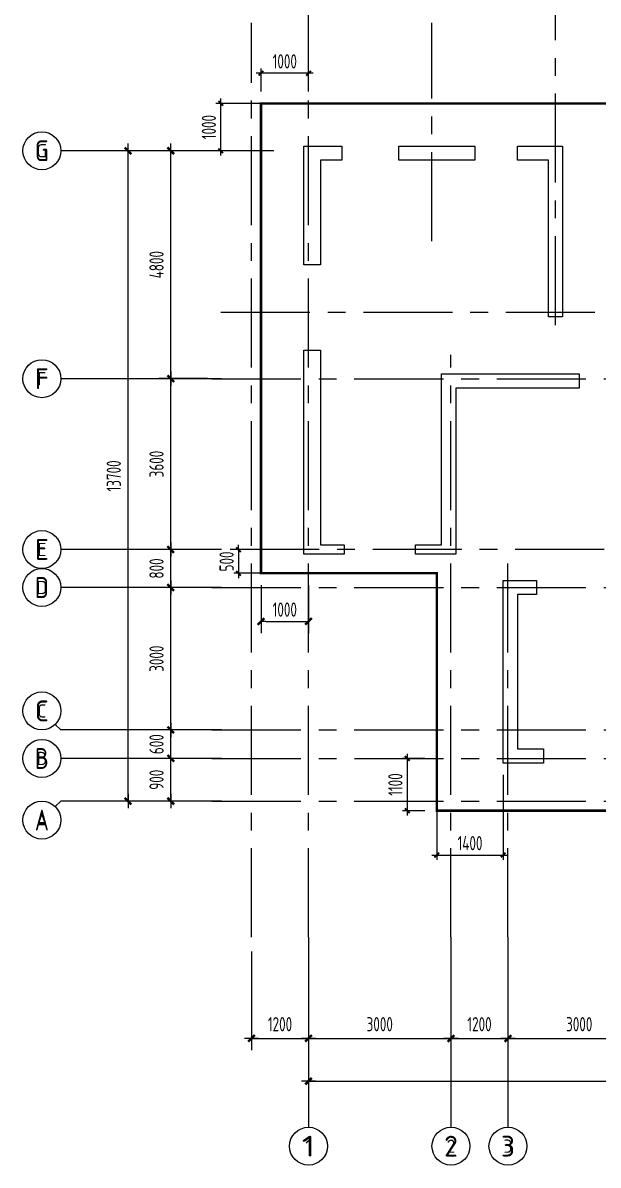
# Model space of a CAD drawing. Extents: x 627893 to 789462, y -407363 to 145317.
# Drawn here: x 665826 to 677938, y 17144 to 41208 of the extents above; entities that cross this region are included whole.
import ezdxf
from ezdxf.enums import TextEntityAlignment as Align

# ---------------------------------------------------------------- set-up
doc = ezdxf.new("R2010")
doc.units = 0
doc.header["$LTSCALE"] = 100
doc.linetypes.add('CENTER', pattern=[2, 1.25, -0.25, 0.25, -0.25])
doc.layers.get('0').update_dxf_attribs({"linetype": 'CONTINUOUS'})
doc.layers.get('Defpoints').update_dxf_attribs({"linetype": 'CONTINUOUS'})
for name, color, linetype in [('1508', 2, 'CONTINUOUS'), ('AXIS', 3, 'CONTINUOUS'), ('AXIS_TEXT', 7, 'CONTINUOUS'), ('DIM', 3, 'CONTINUOUS'), ('PAXIS', 253, 'CENTER'), ('PUB_DIM', 3, 'CONTINUOUS'), ('砼墙', 3, 'CONTINUOUS')]:
    doc.layers.add(name, color=color, linetype=linetype)
doc.styles.add('_TCH_AXIS', font='tssdeng.shx', dxfattribs={"width": 0.7, "bigfont": 'tssdchn.shx'})
doc.styles.add('CADReader_TextStyle', font='tssdeng.shx', dxfattribs={"height": 0.2, "bigfont": 'gbcbig.shx'})
doc.styles.add('COMPLEX', font='tssdeng.shx', dxfattribs={"width": 0.7, "bigfont": 'tssdchn.shx'})
doc.styles.add('dim_font', font='tssdeng.shx', dxfattribs={"width": 0.7, "bigfont": 'tssdchn.shx'})
doc.styles.add('TSSD_Dimension', font='Tssdeng.shx', dxfattribs={"width": 0.7, "bigfont": 'tssdchn.shx'})
doc.dimstyles.new('DIMN', dxfattribs={"dimtxt": 300, "dimasz": 1, "dimexe": 250, "dimexo": 300, "dimgap": 150, "dimtad": 1, "dimdec": 0, "dimzin": 0, "dimdsep": 46, "dimtxsty": 'dim_font', "dimblk": '_DIMX', "dimcen": 0.09, "dimclrt": 7, "dimadec": 0, "dimazin": 0, "dimtfac": 1, "dimtdec": 0, "dimtix": 1, "dimtmove": 2, "dimatfit": 3, "dimldrblk": '_DIMX', "dimfxl": 250, "dimtolj": 1, "dimtzin": 0, "dimarcsym": 0})
doc.dimstyles.new('TSSD_100_100', dxfattribs={"dimtxt": 300, "dimasz": 100, "dimexe": 100, "dimexo": 250, "dimgap": 100, "dimtad": 1, "dimdec": 0, "dimzin": 0, "dimdsep": 46, "dimtxsty": 'TSSD_Dimension', "dimblk": 'ARCHTICK', "dimcen": 0, "dimdle": 100, "dimclrt": 7, "dimadec": 0, "dimazin": 0, "dimtfac": 1, "dimtdec": 0, "dimtix": 1, "dimtmove": 2, "dimatfit": 3, "dimfxl": 1, "dimtolj": 1, "dimtzin": 0, "dimarcsym": 0})
doc.dimstyles.new('TSSD_100_100$0', dxfattribs={"dimtxt": 300, "dimasz": 100, "dimexe": 250, "dimexo": 250, "dimgap": 100, "dimtad": 1, "dimdec": 0, "dimzin": 0, "dimdsep": 46, "dimtxsty": 'TSSD_Dimension', "dimblk": '_TSDBK', "dimblk1": '_TSDBK', "dimblk2": '_TSDBK', "dimsah": 1, "dimcen": 0, "dimclrt": 7, "dimadec": 0, "dimazin": 0, "dimtfac": 1, "dimtdec": 0, "dimtix": 1, "dimtmove": 2, "dimatfit": 3, "dimldrblk": '_TSDBK', "dimfxl": 1, "dimtolj": 1, "dimtzin": 0, "dimarcsym": 0})

# ---------------------------------------------------------------- blocks, each defined once
blk = doc.blocks.new('_DIMX')
blk.add_line((-150, 0), (150, 0))
at = {"const_width": 50}
blk.add_lwpolyline([(-70, -70), (70, 70)], dxfattribs=at)
blk = doc.blocks.new('*D182')
at = {"layer": 'Defpoints', "color": 0}
for p in [(668940, 26314), (670014, 26314), (670014, 25713)]:
    blk.add_point(p, dxfattribs=at)
at = {"layer": 'PUB_DIM', "color": 0, "lineweight": -2}
for p, q in [((669714, 26314), (668690, 26314)), ((668940, 26315), (668940, 26316)), ((668940, 25713), (668940, 26314)), ((669714, 25713), (668690, 25713)), ((668940, 25712), (668940, 25711))]:
    blk.add_line(p, q, dxfattribs=at)
for p, rotation in [((668940, 26314), 270), ((668940, 25713), 90)]:
    blk.add_blockref('_DIMX', p, dxfattribs=dict(at, rotation=rotation))
at = {"layer": 'PUB_DIM', "color": 7, "insert": (668640, 26013), "char_height": 300, "attachment_point": 5, "rotation": 90, "style": 'dim_font'}
blk.add_mtext('\\A1;600', dxfattribs=at)
blk = doc.blocks.new('_ArchTick')
at = {"color": 0, "linetype": 'ByBlock', "const_width": 0.4}
blk.add_lwpolyline([(-0.5, -0.5), (0.5, 0.5)], dxfattribs=at)
blk = doc.blocks.new('*D186')
at = {"layer": 'Defpoints', "color": 0}
for p in [(669992, 39512), (671358, 39512), (671358, 38512)]:
    blk.add_point(p, dxfattribs=at)
at = {"layer": 'DIM', "color": 0, "lineweight": -2}
for p, q in [((671108, 39512), (669892, 39512)), ((669992, 38412), (669992, 39612)), ((671108, 38512), (669892, 38512))]:
    blk.add_line(p, q, dxfattribs=at)
at = {"layer": 'DIM', "color": 0, "lineweight": -2, "xscale": 100, "yscale": 100, "zscale": 100}
for p, rotation in [((669992, 39512), 90), ((669992, 38512), 270)]:
    blk.add_blockref('_ArchTick', p, dxfattribs=dict(at, rotation=rotation))
at = {"layer": 'DIM', "color": 7, "insert": (669742, 39012), "char_height": 300, "attachment_point": 5, "rotation": 90, "style": 'TSSD_Dimension'}
blk.add_mtext('\\A1;1000', dxfattribs=at)
blk = doc.blocks.new('*D187')
at = {"layer": 'Defpoints', "color": 0}
for p in [(670840, 40147), (670840, 39512), (671840, 39512)]:
    blk.add_point(p, dxfattribs=at)
at = {"layer": 'DIM', "color": 0, "lineweight": -2}
for p, q in [((670840, 39762), (670840, 40247)), ((671840, 39762), (671840, 40247)), ((671940, 40147), (670740, 40147))]:
    blk.add_line(p, q, dxfattribs=at)
at = {"layer": 'DIM', "color": 0, "lineweight": -2, "xscale": 100, "yscale": 100, "zscale": 100, "rotation": 180}
blk.add_blockref('_ArchTick', (670840, 40147), dxfattribs=at)
at = {"layer": 'DIM', "color": 0, "lineweight": -2, "xscale": 100, "yscale": 100, "zscale": 100}
blk.add_blockref('_ArchTick', (671840, 40147), dxfattribs=at)
at = {"layer": 'DIM', "color": 7, "insert": (671340, 40397), "char_height": 300, "attachment_point": 5, "style": 'TSSD_Dimension'}
blk.add_mtext('\\A1;1000', dxfattribs=at)
blk = doc.blocks.new('*D188')
at = {"layer": 'Defpoints', "color": 0}
for p in [(671177, 30112), (670366, 29612), (671177, 29612)]:
    blk.add_point(p, dxfattribs=at)
at = {"layer": 'DIM', "color": 0, "lineweight": -2}
for p, q in [((670927, 30112), (670266, 30112)), ((670366, 30112), (670366, 30212)), ((670366, 30112), (670366, 29612)), ((670927, 29612), (670266, 29612)), ((670366, 29612), (670366, 29512))]:
    blk.add_line(p, q, dxfattribs=at)
at = {"layer": 'DIM', "color": 0, "lineweight": -2, "xscale": 100, "yscale": 100, "zscale": 100}
for p, rotation in [((670366, 30112), 270), ((670366, 29612), 90)]:
    blk.add_blockref('_ArchTick', p, dxfattribs=dict(at, rotation=rotation))
at = {"layer": 'DIM', "color": 7, "insert": (670116, 29862), "char_height": 300, "attachment_point": 5, "rotation": 90, "style": 'TSSD_Dimension'}
blk.add_mtext('\\A1;500', dxfattribs=at)
blk = doc.blocks.new('*D189')
at = {"layer": 'Defpoints', "color": 0}
for p in [(675940, 25614), (674540, 25498), (675940, 23678)]:
    blk.add_point(p, dxfattribs=at)
at = {"layer": 'DIM', "color": 0, "lineweight": -2}
for p, q in [((675940, 25364), (675940, 23578)), ((674540, 25248), (674540, 23578)), ((674440, 23678), (676040, 23678))]:
    blk.add_line(p, q, dxfattribs=at)
at = {"layer": 'DIM', "color": 0, "lineweight": -2, "xscale": 100, "yscale": 100, "zscale": 100, "rotation": 180}
blk.add_blockref('_ArchTick', (674540, 23678), dxfattribs=at)
at = {"layer": 'DIM', "color": 0, "lineweight": -2, "xscale": 100, "yscale": 100, "zscale": 100}
blk.add_blockref('_ArchTick', (675940, 23678), dxfattribs=at)
at = {"layer": 'DIM', "color": 7, "insert": (675240, 23928), "char_height": 300, "attachment_point": 5, "style": 'TSSD_Dimension'}
blk.add_mtext('\\A1;1400', dxfattribs=at)
blk = doc.blocks.new('*D191')
at = {"layer": 'Defpoints', "color": 0}
for p in [(674540, 25712), (673919, 24612), (674540, 24612)]:
    blk.add_point(p, dxfattribs=at)
at = {"layer": 'DIM', "color": 0, "lineweight": -2}
for p, q in [((673919, 25812), (673919, 24512)), ((674290, 25712), (673819, 25712)), ((674290, 24612), (673819, 24612))]:
    blk.add_line(p, q, dxfattribs=at)
at = {"layer": 'DIM', "color": 0, "lineweight": -2, "xscale": 100, "yscale": 100, "zscale": 100}
for p, rotation in [((673919, 25712), 90), ((673919, 24612), 270)]:
    blk.add_blockref('_ArchTick', p, dxfattribs=dict(at, rotation=rotation))
at = {"layer": 'DIM', "color": 7, "insert": (673669, 25162), "char_height": 300, "attachment_point": 5, "rotation": 90, "style": 'TSSD_Dimension'}
blk.add_mtext('\\A1;1100', dxfattribs=at)
blk = doc.blocks.new('_TSDBK')
blk.add_line((-1, 0), (0, 0))
at = {"const_width": 0.5}
blk.add_lwpolyline([(-0.7, -0.7), (0.7, 0.7)], dxfattribs=at)
blk = doc.blocks.new('*D117')
at = {"layer": 'Defpoints', "color": 0}
for p in [(670840, 29612), (671840, 29612), (671840, 28598)]:
    blk.add_point(p, dxfattribs=at)
at = {"layer": 'DIM', "color": 0, "lineweight": -2}
for p, q in [((670840, 29362), (670840, 28348)), ((671840, 29362), (671840, 28348)), ((670940, 28598), (671740, 28598))]:
    blk.add_line(p, q, dxfattribs=at)
at = {"layer": 'DIM', "color": 0, "lineweight": -2, "xscale": 100, "yscale": 100, "zscale": 100, "rotation": 180}
blk.add_blockref('_TSDBK', (670840, 28598), dxfattribs=at)
at = {"layer": 'DIM', "color": 0, "lineweight": -2, "xscale": 100, "yscale": 100, "zscale": 100}
blk.add_blockref('_TSDBK', (671840, 28598), dxfattribs=at)
at = {"layer": 'DIM', "color": 7, "insert": (671340, 28848), "char_height": 300, "attachment_point": 5, "style": 'TSSD_Dimension'}
blk.add_mtext('\\A1;1000', dxfattribs=at)
blk = doc.blocks.new('_AXISO')
blk.add_circle((0, 0), 0.5)
at = {"layer": 'AXIS_TEXT', "style": 'COMPLEX', "width": 1.041667}
blk.add_attdef('A', text='', height=0.56, dxfattribs=at).set_placement((-0.25, -0.28), (0.25, -0.28), align=Align.FIT)

msp = doc.modelspace()

# ---------------------------------------------------------------- linework, layer by layer
at = {"layer": '1508', "const_width": 50}
msp.add_lwpolyline([(680540, 24612.3), (674540, 24612.3), (674540, 29612.3), (670840, 29612.3), (670840, 39512.3), (686040, 39512.3), (686040, 35012.3), (692190, 35012.3), (692190, 38412.3), (696440, 38412.3)], dxfattribs=at)
msp.add_lwpolyline([(674540, 29612.3), (674540, 29612.3)], close=True, dxfattribs=at)
at = {"layer": 'AXIS'}
for p, q in [((671840, 41207.8), (671840, 45207.8)), ((677040, 41207.8), (677040, 45207.8)), ((670004.9, 38513.7), (666625.7, 38513.7)), ((670004.9, 33712.3), (666625.7, 33712.3)), ((670004.9, 30113.7), (666625.7, 30113.7)), ((670004.9, 29313.7), (666625.7, 29313.7)), ((666508.5, 26430.8), (666625.7, 26313.7)), ((670004.9, 26313.7), (666625.7, 26313.7)), ((670004.9, 25712.3), (666625.7, 25712.3)), ((666508.5, 24696.5), (666625.7, 24813.7)), ((670004.9, 24813.7), (666625.7, 24813.7)), ((671840, 21944.5), (671840, 17944.5)), ((674840, 21944.5), (674840, 17944.5)), ((676040, 21944.5), (676040, 17944.5))]:
    msp.add_line(p, q, dxfattribs=at)
at = {"layer": 'AXIS', "linetype": 'Continuous'}
for centre in [(666225.7, 38513.7), (666225.7, 33712.3), (666225.7, 30113.7), (666225.7, 29313.7), (666225.7, 26713.7), (666225.7, 25712.3), (666225.7, 24413.7), (671840, 17544.5), (674840, 17544.5), (676040, 17544.5)]:
    msp.add_circle(centre, 400, dxfattribs=at)
at = {"layer": 'PAXIS', "ltscale": 15}
for p, q in [((670640, 21944.5), (670640, 41207.8)), ((671840, 21944.5), (671840, 41207.8)), ((674440, 36612.3), (674440, 41207.8)), ((677040, 34842.4), (677040, 41207.8)), ((669996.4, 35112.3), (715740, 35112.3)), ((674840, 21944.5), (674840, 34212.3)), ((669804.9, 33712.3), (723094.8, 33712.3)), ((723066.2, 30112.3), (669804.9, 30112.3)), ((676040, 21944.5), (676040, 30112.3)), ((669804.9, 29312.3), (723066.2, 29312.3)), ((669804.9, 26312.3), (723094.8, 26312.3)), ((669805.2, 25712.3), (723095.1, 25712.3)), ((669804.9, 24812.3), (723094.8, 24812.3))]:
    msp.add_line(p, q, dxfattribs=at)
at = {"layer": '砼墙'}
for points in [[(671740, 36113.7), (671740, 38613.7), (672540, 38613.7), (672540, 38313.7), (672090, 38313.7), (672090, 36113.7)], [(673740, 38613.7), (675340, 38613.7), (675340, 38313.7), (673740, 38313.7)], [(676890, 35013.7), (676890, 38313.7), (676240, 38313.7), (676240, 38613.7), (677190, 38613.7), (677190, 35013.7)], [(671740, 34313.7), (672090, 34313.7), (672090, 30213.7), (672590, 30213.7), (672590, 30013.7), (671740, 30013.7)], [(677540.3, 33513.7), (674940, 33513.7), (674940, 30013.7), (674090, 30013.7), (674090, 30213.7), (674640, 30213.7), (674640, 33813.7), (677540.3, 33813.7)], [(676790.3, 25613.7), (675940.3, 25613.7), (675940.3, 29463.7), (676640.3, 29463.7), (676640.3, 29163.7), (676240.3, 29163.7), (676240.3, 25913.7), (676790.3, 25913.7)]]:
    msp.add_lwpolyline(points, close=True, dxfattribs=at)

# ---------------------------------------------------------------- block references
at = {"layer": 'AXIS'}
ref = msp.add_blockref('_AXISO', (666225.7, 38513.7), dxfattribs=dict(at, xscale=800, yscale=800, zscale=800))
ref.add_attrib('A', 'G', dxfattribs={"layer": 'AXIS_TEXT', "height": 438.4, "style": '_TCH_AXIS', "width": 0.933333}).set_placement((666079.6, 38294.5), (666371.8, 38294.5), align=Align.FIT)
ref = msp.add_blockref('_AXISO', (666225.7, 33712.3), dxfattribs=dict(at, xscale=800, yscale=800, zscale=800))
ref.add_attrib('A', 'F', dxfattribs={"layer": 'AXIS_TEXT', "height": 438.4, "style": '_TCH_AXIS', "width": 1.076923}).set_placement((666079.6, 33493.1), (666371.8, 33493.1), align=Align.FIT)
ref = msp.add_blockref('_AXISO', (666225.7, 30113.7), dxfattribs=dict(at, xscale=800, yscale=800, zscale=800))
ref.add_attrib('A', 'E', dxfattribs={"layer": 'AXIS_TEXT', "height": 438.4, "style": '_TCH_AXIS', "width": 1.076923}).set_placement((666079.6, 29894.5), (666371.8, 29894.5), align=Align.FIT)
ref = msp.add_blockref('_AXISO', (666225.7, 29313.7), dxfattribs=dict(at, xscale=800, yscale=800, zscale=800))
ref.add_attrib('A', 'D', dxfattribs={"layer": 'AXIS_TEXT', "height": 438.4, "style": '_TCH_AXIS'}).set_placement((666079.6, 29094.5), (666371.8, 29094.5), align=Align.FIT)
ref = msp.add_blockref('_AXISO', (666225.7, 26713.7), dxfattribs=dict(at, xscale=800, yscale=800, zscale=800))
ref.add_attrib('A', 'C', dxfattribs={"layer": 'AXIS_TEXT', "height": 438.4, "style": '_TCH_AXIS', "width": 0.933333}).set_placement((666079.6, 26494.5), (666371.8, 26494.5), align=Align.FIT)
ref = msp.add_blockref('_AXISO', (666225.7, 25712.3), dxfattribs=dict(at, xscale=800, yscale=800, zscale=800))
ref.add_attrib('A', 'B', dxfattribs={"layer": 'AXIS_TEXT', "height": 438.4, "style": '_TCH_AXIS'}).set_placement((666079.6, 25493.1), (666371.8, 25493.1), align=Align.FIT)
ref = msp.add_blockref('_AXISO', (666225.7, 24413.7), dxfattribs=dict(at, xscale=800, yscale=800, zscale=800))
ref.add_attrib('A', 'A', dxfattribs={"layer": 'AXIS_TEXT', "height": 438.4, "style": '_TCH_AXIS', "width": 0.875}).set_placement((666079.6, 24194.5), (666371.8, 24194.5), align=Align.FIT)
ref = msp.add_blockref('_AXISO', (671840, 17544.5), dxfattribs=dict(at, xscale=800, yscale=800, zscale=800))
ref.add_attrib('A', '1', dxfattribs={"layer": 'AXIS_TEXT', "height": 438.4, "style": '_TCH_AXIS', "width": 2.8}).set_placement((671693.9, 17325.3), (671986.2, 17325.3), align=Align.FIT)
ref = msp.add_blockref('_AXISO', (674840, 17544.5), dxfattribs=dict(at, xscale=800, yscale=800, zscale=800))
ref.add_attrib('A', '2', dxfattribs={"layer": 'AXIS_TEXT', "height": 438.4, "style": '_TCH_AXIS'}).set_placement((674693.9, 17325.3), (674986.2, 17325.3), align=Align.FIT)
ref = msp.add_blockref('_AXISO', (676040, 17544.5), dxfattribs=dict(at, xscale=800, yscale=800, zscale=800))
ref.add_attrib('A', '3', dxfattribs={"layer": 'AXIS_TEXT', "height": 438.4, "style": '_TCH_AXIS'}).set_placement((675893.9, 17325.3), (676186.2, 17325.3), align=Align.FIT)

# ---------------------------------------------------------------- texts
at = {"layer": 'AXIS', "color": 7, "style": 'CADReader_TextStyle'}
for s, p in [('G', (666225.7, 38513.7)), ('F', (666225.7, 33712.3)), ('E', (666225.7, 30113.7)), ('D', (666225.7, 29313.7)), ('C', (666225.7, 26713.7)), ('B', (666225.7, 25712.3)), ('A', (666225.7, 24413.7)), ('1', (671840, 17544.5)), ('2', (674840, 17544.5)), ('3', (676040, 17544.5))]:
    msp.add_text(s, height=280, dxfattribs=at).set_placement(p, align=Align.MIDDLE)

# ---------------------------------------------------------------- dimensions: what is measured, and where the dimension line sits
at = {"layer": 'DIM'}
for base, p1, p2, dimstyle, picture, middle in [((670840, 40147), (671840, 39512.3), (670840, 39512.3), 'TSSD_100_100', '*D187', (671340, 40397)), ((671840, 28598.2), (670840, 29612.3), (671840, 29612.3), 'TSSD_100_100$0', '*D117', (671340, 28848.2)), ((675940.3, 23677.6), (674540, 25498.1), (675940.3, 25613.7), 'TSSD_100_100', '*D189', (675240.2, 23927.6))]:
    dim = msp.add_linear_dim(base=base, p1=p1, p2=p2, dimstyle=dimstyle, dxfattribs=at)
    dim.commit()
    dim.dimension.update_dxf_attribs({"geometry": picture, "text_midpoint": middle})
for base, p1, p2, picture, middle in [((669992.5, 39512.3), (671357.8, 38512.3), (671357.8, 39512.3), '*D186', (669742.5, 39012.3)), ((670365.5, 29612.3), (671176.7, 30112.3), (671176.7, 29612.3), '*D188', (670115.5, 29862.3)), ((673919, 24612.3), (674540, 25712.3), (674540, 24612.3), '*D191', (673669, 25162.3))]:
    dim = msp.add_linear_dim(base=base, p1=p1, p2=p2, angle=90, dimstyle='TSSD_100_100', dxfattribs=at)
    dim.commit()
    dim.dimension.update_dxf_attribs({"geometry": picture, "text_midpoint": middle})
at = {"layer": 'PUB_DIM'}
for p1, p2, distance in [((670013.8, 24813.3), (670013.8, 38513.7), 1973.8), ((670013.8, 33713.7), (670013.8, 38513.7), 1073.8), ((670013.8, 30113.7), (670013.8, 33713.7), 1073.8), ((670013.8, 29313.7), (670013.8, 30113.7), 1073.8), ((670013.8, 26313.7), (670013.8, 29313.7), 1073.8), ((670013.8, 24813.7), (670013.8, 25713.3), 1073.8), ((670640, 21945.8), (671840, 21945.8), -2132.1), ((671840, 21945.8), (721040, 21945.8), -3032.1), ((671840, 21945.8), (674840, 21945.8), -2132.1), ((674840, 21945.8), (676040, 21945.8), -2132.1), ((676040, 21945.8), (679040, 21945.8), -2132.1)]:
    msp.add_aligned_dim(p1=p1, p2=p2, distance=distance, dimstyle='DIMN', dxfattribs=at).render()
dim = msp.add_aligned_dim(p1=(670013.8, 25713.3), p2=(670013.8, 26313.7), distance=1073.8, dimstyle='DIMN', dxfattribs=at)
dim.commit()
dim.dimension.update_dxf_attribs({"geometry": '*D182', "text_midpoint": (668640, 26013.5)})

doc.saveas('drawing.dxf')
